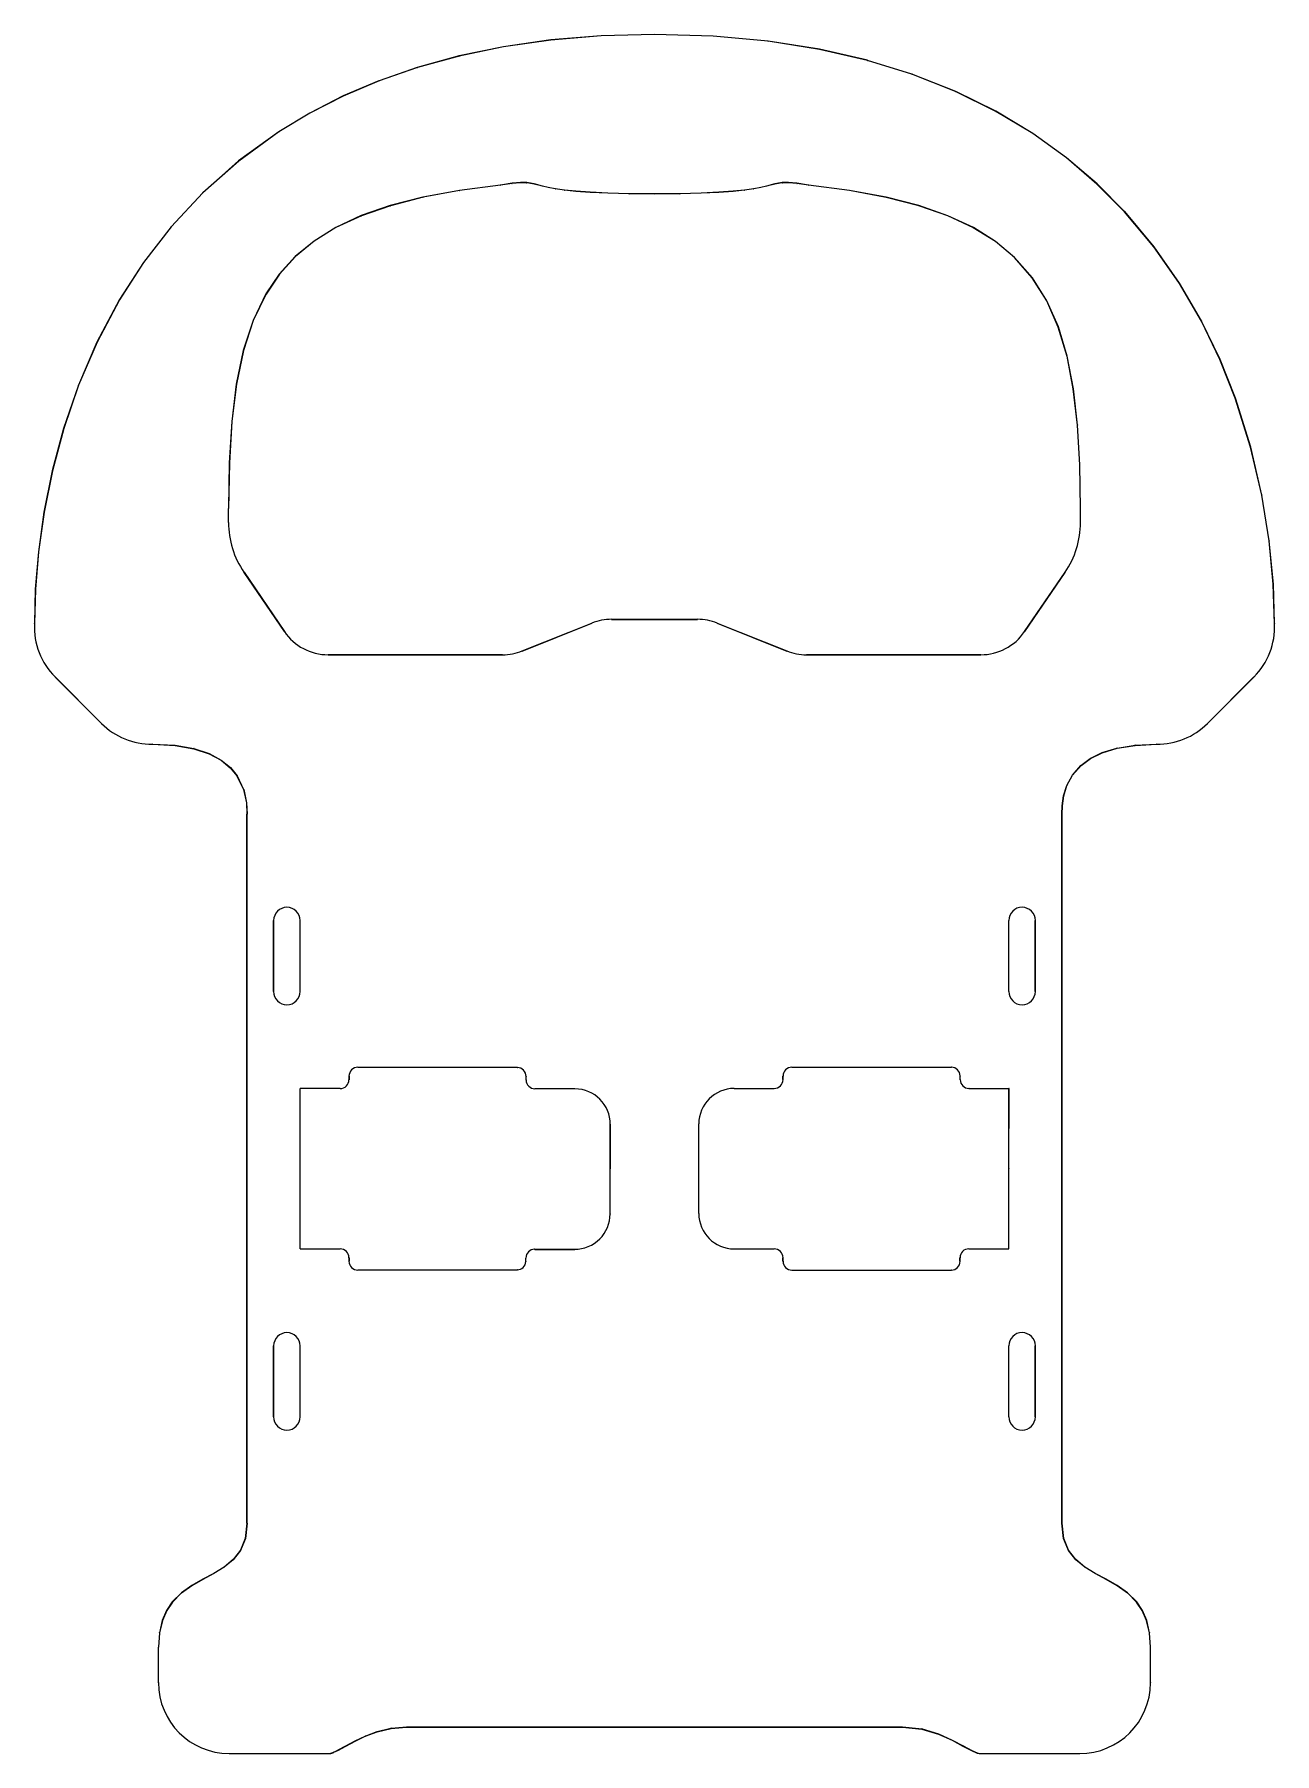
# Model space of a CAD drawing. Extents: x 69.6 to 139.6, y -158 to -61.
import ezdxf

# ---------------------------------------------------------------- set-up
doc = ezdxf.new("R2010")
doc.units = 0
doc.header["$MEASUREMENT"] = 0
doc.layers.add('BLACK', color=7, linetype='CONTINUOUS')

msp = doc.modelspace()

# ---------------------------------------------------------------- linework, layer by layer
at = {"layer": 'Black'}
for p, q in [((101.577, -61.1072), (98.7376, -61.3419)), ((104.588, -61.027), (101.577, -61.1072)), ((104.588, -61.037), (101.578, -61.1172)), ((107.898, -61.1242), (104.588, -61.027)), ((107.898, -61.1342), (104.588, -61.037)), ((96.0644, -61.7228), (93.5537, -62.2411)), ((96.0664, -61.7326), (93.5558, -62.2509)), ((98.7373, -61.342), (96.0647, -61.7227)), ((98.7387, -61.3519), (96.0661, -61.7326)), ((101.578, -61.1172), (98.7384, -61.3519)), ((110.999, -61.4183), (107.897, -61.1342)), ((111, -61.4083), (107.898, -61.1243)), ((113.899, -61.8776), (110.999, -61.4182)), ((113.9, -61.8678), (111, -61.4084)), ((116.603, -62.5009), (113.898, -61.8776)), ((116.606, -62.4911), (113.901, -61.8678)), ((91.1997, -62.8885), (89.0369, -63.6414)), ((91.203, -62.8979), (89.0402, -63.6509)), ((93.5534, -62.2412), (91.2001, -62.8884)), ((93.5561, -62.2508), (91.2027, -62.898)), ((119.119, -63.2766), (116.603, -62.5008)), ((119.122, -63.267), (116.606, -62.4912)), ((89.0366, -63.6416), (87.0164, -64.5025)), ((89.0405, -63.6507), (87.0203, -64.5117)), ((121.588, -64.253), (119.119, -63.2764)), ((121.592, -64.2437), (119.123, -63.2671)), ((87.0161, -64.5027), (85.1341, -65.4636)), ((87.0206, -64.5116), (85.1386, -65.4725)), ((123.86, -65.3744), (121.588, -64.2529)), ((123.864, -65.3655), (121.593, -64.2439)), ((85.1338, -65.4638), (83.3854, -66.5165)), ((85.1389, -65.4723), (83.3906, -66.5251)), ((125.941, -66.6271), (123.86, -65.3743)), ((125.947, -66.6185), (123.865, -65.3657)), ((83.3851, -66.5168), (81.1105, -68.164)), ((83.3909, -66.5249), (81.1163, -68.1721)), ((127.84, -67.9974), (125.941, -66.6269)), ((127.846, -67.9893), (125.947, -66.6188)), ((81.1101, -68.1643), (79.0861, -69.9588)), ((81.1167, -68.1718), (79.0927, -69.9663)), ((129.565, -69.4716), (127.84, -67.9971)), ((129.571, -69.464), (127.847, -67.9895)), ((93.5876, -69.8283), (91.5203, -70.2109)), ((93.5895, -69.8382), (91.5221, -70.2208)), ((95.8888, -69.5286), (93.5879, -69.8283)), ((95.8901, -69.5385), (93.5892, -69.8382)), ((96.5472, -69.4315), (95.8887, -69.5286)), ((96.5486, -69.4414), (95.8902, -69.5385)), ((97.0234, -69.3888), (96.5474, -69.4315)), ((97.0243, -69.3988), (96.5483, -69.4415)), ((97.3756, -69.4018), (97.0238, -69.3988)), ((97.3757, -69.3918), (97.0239, -69.3888)), ((97.7976, -69.4726), (97.3748, -69.4017)), ((97.7992, -69.4628), (97.3765, -69.3919)), ((98.269, -69.5968), (97.7971, -69.4725)), ((98.2715, -69.5872), (97.7997, -69.4629)), ((98.585, -69.6698), (98.2691, -69.5969)), ((98.5872, -69.6601), (98.2714, -69.5871)), ((98.9872, -69.7451), (98.5852, -69.6699)), ((98.9891, -69.7352), (98.587, -69.66)), ((99.5002, -69.8189), (98.9874, -69.7451)), ((99.5016, -69.809), (98.9889, -69.7352)), ((100.149, -69.8876), (99.5004, -69.8189)), ((100.15, -69.8776), (99.5015, -69.809)), ((109.675, -69.809), (109.027, -69.8776)), ((109.676, -69.8189), (109.028, -69.8876)), ((110.188, -69.7352), (109.675, -69.809)), ((110.189, -69.7451), (109.676, -69.8189)), ((110.589, -69.66), (110.187, -69.7352)), ((110.591, -69.6699), (110.189, -69.7451)), ((110.905, -69.5871), (110.589, -69.6601)), ((110.907, -69.5969), (110.592, -69.6698)), ((111.377, -69.4629), (110.905, -69.5872)), ((111.379, -69.4725), (110.908, -69.5968)), ((111.8, -69.3919), (111.377, -69.4628)), ((111.802, -69.4017), (111.379, -69.4726)), ((112.153, -69.3888), (111.801, -69.3918)), ((112.153, -69.3988), (111.801, -69.4018)), ((112.628, -69.4415), (112.152, -69.3988)), ((112.629, -69.4315), (112.153, -69.3888)), ((113.286, -69.5385), (112.628, -69.4414)), ((113.288, -69.5286), (112.629, -69.4315)), ((115.592, -69.839), (113.286, -69.5385)), ((115.593, -69.829), (113.288, -69.5286)), ((117.663, -70.2226), (115.592, -69.8389)), ((117.665, -70.2128), (115.594, -69.8291)), ((131.121, -71.036), (129.564, -69.4713)), ((131.128, -71.029), (129.571, -69.4642)), ((79.0857, -69.9591), (77.2992, -71.8773)), ((79.093, -69.9659), (77.3065, -71.8842)), ((89.6741, -70.6831), (88.0387, -71.2509)), ((89.6774, -70.6925), (88.042, -71.2604)), ((91.52, -70.211), (89.6745, -70.683)), ((91.5225, -70.2207), (89.677, -70.6927)), ((100.958, -69.9374), (100.149, -69.8776)), ((100.957, -69.9474), (100.149, -69.8876)), ((101.95, -69.9947), (100.957, -69.9474)), ((101.95, -69.9847), (100.958, -69.9374)), ((103.152, -70.0158), (101.95, -69.9847)), ((103.152, -70.0258), (101.95, -69.9947)), ((104.588, -70.027), (103.152, -70.0158)), ((104.588, -70.037), (103.152, -70.0258)), ((106.024, -70.0158), (104.588, -70.027)), ((106.024, -70.0258), (104.588, -70.037)), ((107.226, -69.9847), (106.024, -70.0158)), ((107.226, -69.9947), (106.024, -70.0258)), ((108.219, -69.9374), (107.226, -69.9847)), ((108.219, -69.9474), (107.227, -69.9947)), ((109.027, -69.8776), (108.219, -69.9374)), ((109.028, -69.8876), (108.22, -69.9474)), ((119.511, -70.6961), (117.663, -70.2226)), ((119.513, -70.6864), (117.665, -70.2129)), ((121.148, -71.2658), (119.511, -70.696)), ((121.151, -71.2563), (119.514, -70.6865)), ((88.0383, -71.2511), (86.6013, -71.9213)), ((88.0425, -71.2602), (86.6056, -71.9304)), ((122.586, -71.9383), (121.147, -71.2656)), ((122.59, -71.9292), (121.152, -71.2565)), ((132.779, -73.0134), (131.121, -71.0357)), ((132.787, -73.007), (131.129, -71.0293)), ((77.2989, -71.8777), (75.7369, -73.896)), ((77.3068, -71.8838), (75.7448, -73.9021)), ((85.3708, -72.6861), (84.3103, -73.5613)), ((85.3772, -72.6938), (84.3167, -73.569)), ((86.6008, -71.9216), (85.3714, -72.6857)), ((86.6061, -71.9301), (85.3766, -72.6942)), ((123.836, -72.72), (122.585, -71.938)), ((123.841, -72.7115), (122.59, -71.9295)), ((124.91, -73.6176), (123.835, -72.7196)), ((124.917, -73.6099), (123.842, -72.712)), ((84.3098, -73.5617), (83.4073, -74.5542)), ((84.3172, -73.5685), (83.4147, -74.5609)), ((125.915, -74.7614), (124.91, -73.617)), ((125.923, -74.7548), (124.917, -73.6104)), ((134.22, -75.0775), (132.779, -73.013)), ((134.228, -75.0717), (132.787, -73.0073)), ((75.7366, -73.8963), (74.386, -75.9911)), ((75.745, -73.9018), (74.3944, -75.9965)), ((83.4068, -74.5547), (82.651, -75.6706)), ((83.4151, -74.5604), (82.6593, -75.6762)), ((126.733, -76.0659), (125.915, -74.7607)), ((126.741, -76.0606), (125.923, -74.7554)), ((135.457, -77.2047), (134.22, -75.0771)), ((135.465, -77.1996), (134.228, -75.0721)), ((74.3857, -75.9915), (73.1119, -78.3908)), ((74.3946, -75.9962), (73.1207, -78.3955)), ((82.6507, -75.6712), (81.927, -77.169)), ((82.6597, -75.6756), (81.936, -77.1733)), ((127.38, -77.5402), (126.732, -76.0652)), ((127.389, -77.5362), (126.742, -76.0612)), ((81.9267, -77.1696), (81.3766, -78.8613)), ((81.9362, -77.1727), (81.3861, -78.8644)), ((127.873, -79.1935), (127.38, -77.5396)), ((127.883, -79.1906), (127.389, -77.5368)), ((136.503, -79.3714), (135.456, -77.2043)), ((136.512, -79.367), (135.465, -77.2)), ((73.1117, -78.3911), (72.0666, -80.8234)), ((73.1209, -78.3951), (72.0758, -80.8274)), ((81.3764, -78.8618), (80.9811, -80.7578)), ((81.3862, -78.8639), (80.9909, -80.7598)), ((128.229, -81.0347), (127.873, -79.193)), ((128.238, -81.0328), (127.883, -79.1911)), ((137.371, -81.5541), (136.502, -79.3711)), ((137.38, -81.5504), (136.512, -79.3674)), ((72.0665, -80.8238), (71.2321, -83.2563)), ((72.0759, -80.827), (71.2415, -83.2595)), ((80.9811, -80.7582), (80.7219, -82.8688)), ((80.991, -80.7594), (80.7318, -82.87)), ((128.462, -83.0729), (128.228, -81.0343)), ((128.472, -83.0717), (128.238, -81.0332)), ((138.239, -84.3178), (137.371, -81.5537)), ((138.249, -84.3148), (137.38, -81.5507)), ((71.232, -83.2566), (70.59, -85.6565)), ((71.2416, -83.2592), (70.5997, -85.6591)), ((80.7219, -82.8691), (80.5801, -85.2048)), ((80.7319, -82.8697), (80.5901, -85.2054)), ((128.59, -85.317), (128.462, -83.0726)), ((128.6, -85.3165), (128.472, -83.072)), ((138.868, -87.0205), (138.239, -84.3175)), ((138.877, -87.0182), (138.249, -84.3152)), ((80.5801, -85.205), (80.537, -87.776)), ((80.5901, -85.2052), (80.547, -87.7761)), ((128.629, -87.7761), (128.59, -85.3168)), ((128.639, -87.776), (128.6, -85.3167)), ((70.5899, -85.6568), (70.1223, -87.9913)), ((70.5997, -85.6588), (70.1321, -87.9933)), ((139.283, -89.6133), (138.868, -87.0201)), ((139.293, -89.6117), (138.877, -87.0185)), ((70.1222, -87.9916), (69.8107, -90.2278)), ((70.1321, -87.993), (69.8206, -90.2292)), ((80.537, -88.5614), (80.537, -87.7761)), ((80.547, -88.5614), (80.547, -87.7761)), ((128.629, -88.5614), (128.629, -87.7761)), ((128.639, -88.5614), (128.639, -87.7761)), ((139.513, -92.0477), (139.283, -89.613)), ((139.523, -92.0468), (139.293, -89.6121)), ((69.8107, -90.2281), (69.6371, -92.3332)), ((69.8206, -90.2289), (69.6471, -92.334)), ((81.4085, -91.3835), (83.6908, -94.7264)), ((81.4167, -91.3778), (83.6991, -94.7208)), ((125.477, -94.7208), (127.76, -91.3778)), ((125.486, -94.7264), (127.768, -91.3835)), ((139.583, -94.275), (139.513, -92.0474)), ((139.593, -94.2746), (139.523, -92.0471)), ((69.6371, -92.3335), (69.5833, -94.2747)), ((69.6471, -92.3337), (69.5932, -94.2749)), ((102.166, -94.027), (107.011, -94.027)), ((102.166, -94.037), (107.011, -94.037)), ((97.1228, -95.8128), (101.05, -94.242)), ((97.1265, -95.8221), (101.054, -94.2512)), ((108.123, -94.2512), (112.05, -95.8221)), ((108.127, -94.242), (112.054, -95.8128)), ((86.1726, -96.027), (96.0105, -96.027)), ((86.1726, -96.037), (96.0105, -96.037)), ((113.166, -96.027), (123.004, -96.027)), ((113.166, -96.037), (123.004, -96.037)), ((70.752, -97.293), (73.3717, -99.9127)), ((70.759, -97.2859), (73.3788, -99.9057)), ((135.798, -99.9057), (138.417, -97.2859)), ((135.805, -99.9127), (138.425, -97.293)), ((76.2449, -101.086), (77.5294, -101.152)), ((76.2454, -101.076), (77.5299, -101.142)), ((77.5288, -101.151), (78.5899, -101.336)), ((77.5305, -101.142), (78.5916, -101.327)), ((78.5892, -101.336), (79.4481, -101.621)), ((78.5923, -101.327), (79.4512, -101.611)), ((79.4473, -101.62), (80.1252, -101.985)), ((79.452, -101.612), (80.1299, -101.976)), ((129.187, -101.886), (129.858, -101.556)), ((129.191, -101.895), (129.863, -101.565)), ((129.859, -101.556), (130.695, -101.3)), ((129.862, -101.566), (130.698, -101.31)), ((130.696, -101.3), (131.713, -101.134)), ((130.697, -101.31), (131.715, -101.144)), ((131.714, -101.134), (132.931, -101.076)), ((131.714, -101.144), (132.932, -101.086)), ((80.1244, -101.984), (80.6426, -102.409)), ((80.1308, -101.976), (80.6489, -102.401)), ((80.6419, -102.408), (81.0215, -102.874)), ((80.6496, -102.402), (81.0292, -102.868)), ((127.861, -103.412), (128.174, -102.828)), ((128.175, -102.827), (128.66, -102.275)), ((128.183, -102.833), (128.667, -102.282)), ((128.661, -102.275), (129.186, -101.887)), ((128.667, -102.283), (129.192, -101.895)), ((81.0208, -102.873), (81.3884, -103.641)), ((81.0298, -102.869), (81.3975, -103.637)), ((81.3881, -103.64), (81.5483, -104.386)), ((81.3978, -103.638), (81.558, -104.384)), ((127.682, -103.998), (127.861, -103.413)), ((127.692, -104), (127.87, -103.416)), ((127.87, -103.417), (128.183, -102.832)), ((81.5482, -104.385), (81.5833, -105.032)), ((81.5581, -104.384), (81.5932, -105.032)), ((127.583, -105.032), (127.602, -104.549)), ((127.593, -105.032), (127.612, -104.55)), ((127.602, -104.549), (127.682, -103.998)), ((127.612, -104.55), (127.692, -104)), ((81.5833, -145.032), (81.5833, -105.032)), ((81.5933, -145.032), (81.5933, -105.032)), ((127.583, -145.032), (127.583, -105.032)), ((127.593, -145.032), (127.593, -105.032)), ((83.0833, -115.032), (83.0833, -111.032)), ((83.0933, -115.032), (83.0933, -111.032)), ((84.5833, -115.032), (84.5833, -111.032)), ((84.5933, -115.032), (84.5933, -111.032)), ((124.583, -115.032), (124.583, -111.032)), ((124.593, -115.032), (124.593, -111.032)), ((126.083, -115.032), (126.083, -111.032)), ((126.093, -115.032), (126.093, -111.032)), ((96.8434, -119.319), (87.8434, -119.306)), ((96.8434, -119.329), (87.8434, -119.316)), ((112.342, -119.301), (121.342, -119.301)), ((112.342, -119.311), (121.342, -119.311)), ((87.3377, -119.81), (87.3374, -120.01)), ((87.3477, -119.81), (87.3474, -120.01)), ((97.3373, -120.025), (97.3376, -119.825)), ((97.3473, -120.025), (97.3476, -119.825)), ((111.837, -120.006), (111.837, -119.806)), ((111.847, -120.006), (111.847, -119.806)), ((121.837, -120.006), (121.837, -119.806)), ((121.847, -120.006), (121.847, -119.806)), ((84.5833, -129.558), (84.5833, -120.506)), ((86.8416, -120.514), (84.5882, -120.511)), ((86.8416, -120.504), (84.5883, -120.501)), ((84.5933, -129.558), (84.5933, -120.506)), ((100.095, -120.524), (97.8416, -120.521)), ((100.095, -120.534), (97.8416, -120.531)), ((109.088, -120.501), (111.342, -120.501)), ((109.088, -120.511), (111.342, -120.511)), ((122.342, -120.501), (124.595, -120.501)), ((122.342, -120.511), (124.595, -120.511)), ((124.583, -125.032), (124.59, -120.506)), ((124.593, -125.032), (124.6, -120.506)), ((102.079, -127.584), (102.087, -122.532)), ((102.089, -127.584), (102.097, -122.532)), ((107.083, -127.558), (107.083, -122.506)), ((107.093, -127.558), (107.093, -122.506)), ((124.583, -129.558), (124.583, -125.032)), ((124.593, -129.558), (124.593, -125.032)), ((84.5882, -129.553), (86.8416, -129.55)), ((84.5883, -129.563), (86.8416, -129.56)), ((97.8282, -129.573), (100.082, -129.576)), ((97.8282, -129.583), (100.082, -129.586)), ((109.088, -129.553), (111.342, -129.553)), ((109.088, -129.563), (111.342, -129.563)), ((122.335, -129.55), (124.588, -129.553)), ((122.335, -129.56), (124.588, -129.563)), ((87.3374, -130.054), (87.3377, -130.254)), ((87.3474, -130.054), (87.3477, -130.254)), ((87.8434, -130.748), (96.8434, -130.735)), ((87.8434, -130.758), (96.8434, -130.745)), ((97.3221, -130.277), (97.3224, -130.077)), ((97.3321, -130.277), (97.3324, -130.077)), ((111.837, -130.258), (111.837, -130.058)), ((111.847, -130.258), (111.847, -130.058)), ((112.342, -130.753), (121.342, -130.753)), ((112.342, -130.763), (121.342, -130.763)), ((121.829, -130.254), (121.829, -130.054)), ((121.839, -130.254), (121.839, -130.054)), ((83.0833, -139.032), (83.0833, -135.032)), ((83.0933, -139.032), (83.0933, -135.032)), ((84.5833, -139.032), (84.5833, -135.032)), ((84.5933, -139.032), (84.5933, -135.032)), ((124.583, -139.032), (124.583, -135.032)), ((124.593, -139.032), (124.593, -135.032)), ((126.083, -139.032), (126.083, -135.032)), ((126.093, -139.032), (126.093, -135.032)), ((81.5833, -145.031), (81.4849, -145.892)), ((81.5932, -145.033), (81.4948, -145.893)), ((127.682, -145.893), (127.583, -145.033)), ((127.692, -145.892), (127.593, -145.031)), ((81.4852, -145.89), (81.2132, -146.563)), ((81.4945, -145.894), (81.2225, -146.567)), ((127.954, -146.567), (127.682, -145.894)), ((127.963, -146.563), (127.691, -145.89)), ((80.8038, -147.088), (80.2888, -147.51)), ((80.8102, -147.096), (80.2951, -147.518)), ((81.2139, -146.562), (80.8031, -147.089)), ((81.2218, -146.568), (80.8109, -147.095)), ((128.366, -147.095), (127.955, -146.568)), ((128.373, -147.089), (127.963, -146.562)), ((128.881, -147.518), (128.366, -147.096)), ((128.888, -147.51), (128.373, -147.088)), ((79.0858, -148.202), (78.4666, -148.554)), ((79.0907, -148.21), (78.4715, -148.563)), ((79.7051, -147.867), (79.0859, -148.201)), ((79.7098, -147.876), (79.0906, -148.21)), ((80.2893, -147.509), (79.7049, -147.867)), ((80.2946, -147.518), (79.7101, -147.876)), ((129.466, -147.876), (128.882, -147.518)), ((129.472, -147.867), (128.887, -147.509)), ((130.086, -148.21), (129.467, -147.876)), ((130.091, -148.201), (129.471, -147.867)), ((130.705, -148.563), (130.086, -148.21)), ((130.71, -148.554), (130.091, -148.202)), ((77.881, -148.967), (77.366, -149.479)), ((77.8881, -148.974), (77.373, -149.486)), ((78.4662, -148.555), (77.8817, -148.966)), ((78.4719, -148.563), (77.8874, -148.975)), ((131.289, -148.975), (130.705, -148.563)), ((131.295, -148.966), (130.71, -148.555)), ((131.803, -149.486), (131.288, -148.974)), ((131.811, -149.479), (131.295, -148.967)), ((77.0451, -149.956), (76.7985, -150.527)), ((77.0543, -149.959), (76.8077, -150.531)), ((77.3654, -149.48), (77.0455, -149.955)), ((77.3736, -149.486), (77.0538, -149.96)), ((132.123, -149.96), (131.803, -149.486)), ((132.131, -149.955), (131.811, -149.48)), ((132.369, -150.531), (132.122, -149.959)), ((132.378, -150.527), (132.131, -149.956)), ((76.6394, -151.214), (76.5833, -152.032)), ((76.6494, -151.215), (76.5932, -152.032)), ((76.7982, -150.528), (76.6395, -151.214)), ((76.808, -150.53), (76.6493, -151.216)), ((132.527, -151.216), (132.369, -150.53)), ((132.537, -151.214), (132.378, -150.528)), ((132.583, -152.032), (132.527, -151.215)), ((132.593, -152.032), (132.537, -151.214)), ((76.5833, -154.032), (76.5833, -152.032)), ((76.5933, -154.032), (76.5933, -152.032)), ((132.583, -154.032), (132.583, -152.032)), ((132.593, -154.032), (132.593, -152.032)), ((87.6891, -157.32), (88.2601, -157.046)), ((87.6934, -157.33), (88.2644, -157.055)), ((88.2605, -157.046), (88.9306, -156.791)), ((88.264, -157.055), (88.9341, -156.801)), ((88.9312, -156.791), (89.7137, -156.601)), ((88.9335, -156.801), (89.7161, -156.611)), ((89.7144, -156.601), (90.5878, -156.527)), ((89.7153, -156.611), (90.5887, -156.537)), ((90.5883, -156.527), (118.588, -156.527)), ((90.5883, -156.537), (118.588, -156.537)), ((118.588, -156.537), (119.687, -156.653)), ((118.589, -156.527), (119.688, -156.643)), ((119.686, -156.653), (120.621, -156.935)), ((119.689, -156.644), (120.624, -156.925)), ((120.62, -156.935), (121.386, -157.28)), ((120.624, -156.926), (121.391, -157.271)), ((80.5883, -158.027), (86.2615, -158.027)), ((80.5883, -158.037), (86.2615, -158.037)), ((86.2604, -158.027), (86.3179, -158.014)), ((86.2625, -158.037), (86.3201, -158.024)), ((86.3173, -158.015), (86.4809, -157.955)), ((86.3207, -158.024), (86.4843, -157.965)), ((86.4805, -157.955), (86.7414, -157.831)), ((86.4848, -157.964), (86.7457, -157.84)), ((86.7412, -157.832), (87.1594, -157.607)), ((86.7459, -157.84), (87.1642, -157.616)), ((87.1594, -157.607), (87.6888, -157.321)), ((87.1642, -157.616), (87.6936, -157.329)), ((121.386, -157.28), (122, -157.609)), ((121.391, -157.271), (122.005, -157.6)), ((122, -157.609), (122.488, -157.87)), ((122.005, -157.6), (122.493, -157.861)), ((122.489, -157.87), (122.802, -158.007)), ((122.493, -157.861), (122.806, -157.998)), ((122.802, -158.007), (122.914, -158.037)), ((122.805, -157.998), (122.916, -158.027)), ((122.915, -158.027), (128.588, -158.027)), ((122.915, -158.037), (128.588, -158.037))]:
    msp.add_line(p, q, dxfattribs=at)
for centre, radius, start, end in [((101.577, -61.1122), 0.005, 451.525, 631.525), ((101.577, -61.1122), 0.005, 274.726, 454.726), ((104.588, -61.032), 0.005, 448.317, 628.317), ((104.588, -61.032), 0.005, 271.525, 451.525), ((96.0654, -61.7277), 0.005, 458.109, 638.109), ((96.0654, -61.7277), 0.005, 281.664, 461.664), ((98.738, -61.3469), 0.005, 454.726, 634.726), ((98.738, -61.3469), 0.005, 278.109, 458.109), ((107.898, -61.1292), 0.005, 444.768, 624.768), ((107.898, -61.1292), 0.005, 268.317, 448.317), ((110.999, -61.4133), 0.005, 440.999, 620.999), ((110.999, -61.4133), 0.005, 264.768, 444.768), ((113.899, -61.8727), 0.005, 437.024, 617.024), ((113.899, -61.8727), 0.005, 260.999, 440.999), ((91.2014, -62.8932), 0.005, 465.378, 645.378), ((91.2014, -62.8932), 0.005, 289.194, 469.194), ((93.5547, -62.246), 0.005, 461.664, 641.664), ((93.5547, -62.246), 0.005, 285.378, 465.378), ((116.604, -62.496), 0.005, 432.865, 612.865), ((116.604, -62.496), 0.005, 257.024, 437.024), ((89.0385, -63.6462), 0.005, 469.194, 649.194), ((89.0385, -63.6462), 0.005, 293.083, 473.083), ((119.121, -63.2718), 0.005, 428.423, 608.423), ((119.121, -63.2718), 0.005, 252.865, 432.865), ((87.0184, -64.5071), 0.005, 473.083, 653.083), ((87.0184, -64.5071), 0.005, 297.048, 477.048), ((121.59, -64.2484), 0.005, 423.726, 603.726), ((121.59, -64.2484), 0.005, 248.423, 428.423), ((85.1363, -65.468), 0.005, 477.048, 657.048), ((85.1363, -65.468), 0.005, 301.054, 481.054), ((123.862, -65.37), 0.005, 418.96, 598.96), ((123.862, -65.37), 0.005, 243.726, 423.726), ((83.388, -66.5208), 0.005, 481.054, 661.054), ((83.388, -66.5208), 0.005, 305.911, 485.911), ((125.944, -66.6228), 0.005, 414.187, 594.187), ((125.944, -66.6228), 0.005, 238.96, 418.96), ((81.1134, -68.168), 0.005, 485.911, 665.911), ((81.1134, -68.168), 0.005, 311.561, 491.561), ((127.843, -67.9933), 0.005, 409.467, 589.467), ((127.843, -67.9933), 0.005, 234.187, 414.187), ((93.5886, -69.8333), 0.005, 457.421, 637.421), ((93.5886, -69.8333), 0.005, 280.485, 460.485), ((95.8895, -69.5336), 0.005, 458.387, 638.387), ((95.8895, -69.5336), 0.005, 277.421, 457.421), ((96.5479, -69.4365), 0.005, 455.123, 635.123), ((96.5479, -69.4365), 0.005, 278.387, 458.387), ((97.0238, -69.3938), 0.005, 449.515, 629.515), ((97.0238, -69.3938), 0.005, 275.123, 455.123), ((97.3757, -69.3968), 0.005, 440.481, 620.481), ((97.3757, -69.3968), 0.005, 269.515, 449.515), ((97.7984, -69.4677), 0.005, 435.241, 615.241), ((97.7984, -69.4677), 0.005, 260.481, 440.481), ((98.2702, -69.592), 0.005, 436.996, 616.996), ((98.2702, -69.592), 0.005, 255.241, 435.241), ((98.5861, -69.6649), 0.005, 439.404, 619.404), ((98.5861, -69.6649), 0.005, 256.996, 436.996), ((98.9881, -69.7402), 0.005, 441.812, 621.812), ((98.9881, -69.7402), 0.005, 259.404, 439.404), ((99.5009, -69.8139), 0.005, 443.954, 623.954), ((99.5009, -69.8139), 0.005, 261.812, 441.812), ((109.676, -69.8139), 0.005, 458.188, 638.188), ((109.676, -69.8139), 0.005, 276.046, 456.046), ((110.188, -69.7402), 0.005, 460.596, 640.596), ((110.188, -69.7402), 0.005, 278.188, 458.188), ((110.59, -69.6649), 0.005, 463.004, 643.004), ((110.59, -69.6649), 0.005, 280.596, 460.596), ((110.906, -69.592), 0.005, 464.759, 644.759), ((110.906, -69.592), 0.005, 283.004, 463.004), ((111.378, -69.4677), 0.005, 459.519, 639.519), ((111.378, -69.4677), 0.005, 284.759, 464.759), ((111.801, -69.3968), 0.005, 450.485, 630.485), ((111.801, -69.3968), 0.005, 279.519, 459.519), ((112.153, -69.3938), 0.005, 444.877, 624.877), ((112.153, -69.3938), 0.005, 270.485, 450.485), ((112.629, -69.4365), 0.005, 441.613, 621.613), ((112.629, -69.4365), 0.005, 264.877, 444.877), ((113.287, -69.5336), 0.005, 442.576, 622.576), ((113.287, -69.5336), 0.005, 261.613, 441.613), ((115.593, -69.834), 0.005, 439.504, 619.504), ((115.593, -69.834), 0.005, 262.576, 442.576), ((129.568, -69.4678), 0.005, 404.857, 584.857), ((129.568, -69.4678), 0.005, 229.467, 409.467), ((79.0894, -69.9625), 0.005, 491.561, 671.561), ((79.0894, -69.9625), 0.005, 317.036, 497.036), ((89.6757, -70.6878), 0.005, 464.345, 644.345), ((89.6757, -70.6878), 0.005, 289.148, 469.148), ((91.5212, -70.2159), 0.005, 460.485, 640.485), ((91.5212, -70.2159), 0.005, 284.345, 464.345), ((100.149, -69.8826), 0.005, 445.766, 625.766), ((100.149, -69.8826), 0.005, 263.954, 443.954), ((100.957, -69.9424), 0.005, 447.272, 627.272), ((100.957, -69.9424), 0.005, 265.766, 445.766), ((101.95, -69.9897), 0.005, 448.518, 628.518), ((101.95, -69.9897), 0.005, 267.272, 447.272), ((103.152, -70.0208), 0.005, 449.554, 629.554), ((103.152, -70.0208), 0.005, 268.518, 448.518), ((104.588, -70.032), 0.005, 450.446, 630.446), ((104.588, -70.032), 0.005, 269.554, 449.554), ((106.024, -70.0208), 0.005, 451.482, 631.482), ((106.024, -70.0208), 0.005, 270.446, 450.446), ((107.226, -69.9897), 0.005, 452.728, 632.728), ((107.226, -69.9897), 0.005, 271.482, 451.482), ((108.219, -69.9424), 0.005, 454.234, 634.234), ((108.219, -69.9424), 0.005, 272.728, 452.728), ((109.027, -69.8826), 0.005, 456.046, 636.046), ((109.027, -69.8826), 0.005, 274.234, 454.234), ((117.664, -70.2177), 0.005, 435.631, 615.631), ((117.664, -70.2177), 0.005, 259.504, 439.504), ((119.512, -70.6912), 0.005, 430.811, 610.811), ((119.512, -70.6912), 0.005, 255.631, 435.631), ((88.0404, -71.2557), 0.005, 469.148, 649.148), ((88.0404, -71.2557), 0.005, 295.004, 475.004), ((121.15, -71.2611), 0.005, 424.933, 604.933), ((121.15, -71.2611), 0.005, 250.811, 430.811), ((131.125, -71.0325), 0.005, 399.977, 579.977), ((131.125, -71.0325), 0.005, 224.857, 404.857), ((77.3029, -71.8808), 0.005, 497.036, 677.036), ((77.3029, -71.8808), 0.005, 322.262, 502.262), ((85.374, -72.6899), 0.005, 481.86, 661.86), ((85.374, -72.6899), 0.005, 309.533, 489.533), ((86.6035, -71.9258), 0.005, 475.004, 655.004), ((86.6035, -71.9258), 0.005, 301.86, 481.86), ((122.588, -71.9337), 0.005, 417.984, 597.984), ((122.588, -71.9337), 0.005, 244.933, 424.933), ((123.838, -72.7158), 0.005, 410.133, 590.133), ((123.838, -72.7158), 0.005, 237.984, 417.984), ((84.3135, -73.5651), 0.005, 489.533, 669.533), ((84.3135, -73.5651), 0.005, 317.715, 497.715), ((124.914, -73.6137), 0.005, 401.294, 581.294), ((124.914, -73.6137), 0.005, 230.133, 410.133), ((132.783, -73.0102), 0.005, 394.916, 574.916), ((132.783, -73.0102), 0.005, 219.977, 399.977), ((75.7408, -73.8991), 0.005, 502.262, 682.262), ((75.7408, -73.8991), 0.005, 327.187, 507.187), ((83.411, -74.5576), 0.005, 497.715, 677.715), ((83.411, -74.5576), 0.005, 325.889, 505.889), ((125.919, -74.7581), 0.005, 392.085, 572.085), ((125.919, -74.7581), 0.005, 221.294, 401.294), ((134.224, -75.0746), 0.005, 390.176, 570.176), ((134.224, -75.0746), 0.005, 214.916, 394.916), ((74.3902, -75.9938), 0.005, 507.187, 687.187), ((74.3902, -75.9938), 0.005, 332.034, 512.034), ((82.6552, -75.6734), 0.005, 505.889, 685.889), ((82.6552, -75.6734), 0.005, 334.21, 514.21), ((126.737, -76.0632), 0.005, 383.706, 563.706), ((126.737, -76.0632), 0.005, 212.085, 392.085), ((81.9315, -77.1711), 0.005, 514.21, 694.21), ((81.9315, -77.1711), 0.005, 341.985, 521.985), ((127.385, -77.5382), 0.005, 376.611, 556.611), ((127.385, -77.5382), 0.005, 203.706, 383.706), ((135.461, -77.2021), 0.005, 385.768, 565.768), ((135.461, -77.2021), 0.005, 210.176, 390.176), ((73.1163, -78.3931), 0.005, 512.034, 692.034), ((73.1163, -78.3931), 0.005, 336.749, 516.749), ((81.3813, -78.8628), 0.005, 521.985, 701.985), ((81.3813, -78.8628), 0.005, 348.223, 528.223), ((127.878, -79.1921), 0.005, 370.922, 550.922), ((127.878, -79.1921), 0.005, 196.611, 376.611), ((136.507, -79.3692), 0.005, 381.69, 561.69), ((136.507, -79.3692), 0.005, 205.768, 385.768), ((72.0712, -80.8254), 0.005, 516.749, 696.749), ((72.0712, -80.8254), 0.005, 341.067, 521.067), ((80.986, -80.7588), 0.005, 353, 533), ((80.986, -80.7588), 0.005, 528.223, 708.223), ((128.233, -81.0338), 0.005, 366.539, 546.539), ((128.233, -81.0338), 0.005, 190.922, 370.922), ((137.375, -81.5522), 0.005, 377.444, 557.444), ((137.375, -81.5522), 0.005, 201.69, 381.69), ((71.2368, -83.2579), 0.005, 521.067, 701.067), ((71.2368, -83.2579), 0.005, 345.025, 525.025), ((80.7269, -82.8694), 0.005, 356.527, 536.527), ((80.7269, -82.8694), 0.005, 533, 713), ((128.467, -83.0723), 0.005, 363.271, 543.271), ((128.467, -83.0723), 0.005, 186.539, 366.539), ((138.244, -84.3163), 0.005, 373.092, 553.092), ((138.244, -84.3163), 0.005, 197.444, 377.444), ((80.5851, -85.2051), 0.005, 359.04, 539.04), ((80.5851, -85.2051), 0.005, 536.527, 716.527), ((128.595, -85.3167), 0.005, 360.912, 540.912), ((128.595, -85.3167), 0.005, 183.271, 363.271), ((70.5948, -85.6578), 0.005, 525.025, 705.025), ((70.5948, -85.6578), 0.005, 348.672, 528.672), ((138.872, -87.0193), 0.005, 369.106, 549.106), ((138.872, -87.0193), 0.005, 193.092, 373.092), ((70.1272, -87.9923), 0.005, 352.069, 532.069), ((70.1272, -87.9923), 0.005, 528.672, 708.672), ((80.542, -87.7761), 0.005, 360, 540), ((80.542, -87.7761), 0.005, 539.04, 719.04), ((128.634, -87.7761), 0.005, 360, 540), ((128.634, -87.7761), 0.005, 180.912, 360.912), ((80.542, -88.5614), 0.005, 180, 360), ((85.5421, -88.5614), 5.0001, -180, -145.7), ((123.634, -88.5614), 5.0001, -34.322, -0.022017), ((128.634, -88.5614), 0.005, 180, 360), ((139.288, -89.6125), 0.005, 365.387, 545.387), ((139.288, -89.6125), 0.005, 189.106, 369.106), ((69.8157, -90.2285), 0.005, 355.286, 535.286), ((69.8157, -90.2285), 0.005, 532.069, 712.069), ((81.4126, -91.3806), 0.005, 34.3224, 214.322), ((127.764, -91.3806), 0.005, 325.678, 505.678), ((139.518, -92.0472), 0.005, 361.814, 541.814), ((139.518, -92.0472), 0.005, 185.387, 365.387), ((69.6421, -92.3336), 0.005, 358.412, 538.412), ((69.6421, -92.3336), 0.005, 535.286, 715.286), ((102.166, -97.0321), 3.0001, 90.0004, 111.7), ((102.166, -94.032), 0.005, 90, 270), ((107.011, -94.032), 0.005, 270, 450), ((107.01, -97.0321), 3.0001, 68.1989, 89.8989), ((69.5883, -94.2748), 0.005, 538.412, 718.412), ((73.5839, -94.461), 4, 177.331, 224.931), ((83.6949, -94.7236), 0.005, 214.322, 394.322), ((86.1726, -93.032), 3, -145.677, -90.0771), ((101.052, -94.2466), 0.005, 291.801, 471.801), ((108.125, -94.2466), 0.005, 68.1986, 248.199), ((123.004, -93.032), 3, -89.9996, -34.3996), ((125.482, -94.7236), 0.005, 145.678, 325.678), ((135.593, -94.461), 4, -44.9999, 2.60007), ((139.588, -94.2748), 0.005, 181.814, 361.814), ((86.1726, -96.032), 0.005, 90, 270), ((96.0105, -93.0319), 3.0001, -89.9997, -68.2997), ((96.0105, -96.032), 0.005, 270, 450), ((97.1247, -95.8175), 0.005, 111.801, 291.801), ((112.052, -95.8175), 0.005, 248.199, 428.199), ((113.166, -93.0319), 3.0001, -111.801, -90.101), ((113.166, -96.032), 0.005, 90, 270), ((123.004, -96.032), 0.005, 270, 450), ((70.7555, -97.2895), 0.005, 45, 225), ((138.421, -97.2895), 0.005, 315, 495), ((73.3752, -99.9092), 0.005, 225, 405), ((76.2037, -97.0807), 4.0001, -135, -89.4996), ((132.973, -97.0807), 4.0001, -90.5936, -45.0936), ((135.801, -99.9092), 0.005, 135, 315), ((76.2451, -101.081), 0.005, 87.0596, 267.06), ((77.5296, -101.147), 0.005, 80.1129, 260.113), ((77.5296, -101.147), 0.005, 267.06, 447.06), ((78.5908, -101.331), 0.005, 71.6783, 251.678), ((78.5908, -101.331), 0.005, 260.113, 440.113), ((79.4497, -101.616), 0.005, 61.7409, 241.741), ((79.4497, -101.616), 0.005, 251.678, 431.678), ((129.861, -101.561), 0.005, 107.029, 287.029), ((129.861, -101.561), 0.005, 296.171, 476.171), ((130.696, -101.305), 0.005, 99.2408, 279.241), ((130.696, -101.305), 0.005, 287.029, 467.029), ((131.714, -101.139), 0.005, 92.7662, 272.766), ((131.714, -101.139), 0.005, 279.241, 459.241), ((132.931, -101.081), 0.005, 272.766, 452.766), ((80.1276, -101.98), 0.005, 50.6481, 230.648), ((80.1276, -101.98), 0.005, 241.741, 421.741), ((80.6457, -102.405), 0.005, 39.1731, 219.173), ((80.6457, -102.405), 0.005, 230.648, 410.648), ((128.179, -102.83), 0.005, 138.662, 318.662), ((128.179, -102.83), 0.005, 331.809, 511.809), ((128.664, -102.279), 0.005, 126.436, 306.436), ((128.664, -102.279), 0.005, 318.662, 498.662), ((129.189, -101.891), 0.005, 116.171, 296.171), ((129.189, -101.891), 0.005, 306.436, 486.436), ((81.0253, -102.871), 0.005, 25.5772, 205.577), ((81.0253, -102.871), 0.005, 219.173, 399.173), ((81.393, -103.639), 0.005, 12.1271, 192.127), ((81.393, -103.639), 0.005, 205.577, 385.577), ((127.865, -103.415), 0.005, 151.809, 331.809), ((127.865, -103.415), 0.005, 343.019, 523.019), ((81.5531, -104.385), 0.005, 3.10392, 183.104), ((81.5531, -104.385), 0.005, 192.127, 372.127), ((127.607, -104.549), 0.005, 357.796, 537.796), ((127.607, -104.549), 0.005, 171.711, 351.711), ((127.687, -103.999), 0.005, 163.019, 343.019), ((127.687, -103.999), 0.005, 351.711, 531.711), ((81.5883, -105.032), 0.005, 360, 540), ((81.5883, -105.032), 0.005, 183.104, 363.104), ((127.588, -105.032), 0.005, 360, 540), ((127.588, -105.032), 0.005, 177.796, 357.796), ((83.8383, -111.033), 0.75, 0.045684, 179.946), ((125.338, -111.032), 0.75, 0, 179.9), ((83.0883, -111.032), 0.005, 360, 540), ((84.5883, -111.032), 0.005, 360, 540), ((124.588, -111.032), 0.005, 360, 540), ((126.088, -111.032), 0.005, 360, 540), ((83.0883, -115.032), 0.005, 180, 360), ((83.8383, -115.031), 0.75, -179.954, -0.054316), ((84.5883, -115.032), 0.005, 180, 360), ((124.588, -115.032), 0.005, 180, 360), ((125.338, -115.032), 0.75, 180, 359.9), ((126.088, -115.032), 0.005, 180, 360), ((87.8427, -119.811), 0.5001, 89.9231, 179.823), ((87.8434, -119.311), 0.005, 449.915, 629.915), ((96.8434, -119.324), 0.005, 269.915, 449.915), ((112.342, -119.806), 0.5001, 90.0082, 179.908), ((112.342, -119.306), 0.005, 90, 270), ((121.342, -119.306), 0.005, 270, 450), ((121.342, -119.806), 0.5, 0, 89.9), ((86.8424, -120.009), 0.5, -90.0849, -0.084913), ((87.3424, -120.01), 0.005, 539.915, 719.915), ((87.3427, -119.81), 0.005, 359.915, 539.915), ((96.8426, -119.824), 0.5, -0.085027, 89.915), ((97.3423, -120.025), 0.005, 179.915, 359.915), ((97.3426, -119.825), 0.005, 359.915, 539.915), ((97.8424, -120.026), 0.5001, 179.923, 269.823), ((111.342, -120.006), 0.5001, -89.9918, -0.091751), ((111.842, -119.806), 0.005, 360, 540), ((111.842, -120.006), 0.005, 180, 360), ((121.842, -119.806), 0.005, 360, 540), ((121.842, -120.006), 0.005, 180, 360), ((122.342, -120.006), 0.5001, -179.992, -90.0919), ((84.5883, -120.506), 0.005, 360, 540), ((84.5883, -120.506), 0.005, 449.915, 629.915), ((86.8416, -120.509), 0.005, 269.915, 449.915), ((97.8416, -120.526), 0.005, 449.915, 629.915), ((100.095, -120.529), 0.005, 269.915, 449.915), ((100.092, -122.529), 2, -0.084941, 89.8151), ((109.088, -122.506), 2, 90, 179.9), ((109.088, -120.506), 0.005, 90, 270), ((111.342, -120.506), 0.005, 270, 450), ((122.342, -120.506), 0.005, 90, 270), ((124.595, -120.506), 0.005, 359.915, 539.915), ((124.595, -120.506), 0.005, 270, 450), ((102.092, -122.532), 0.005, 359.915, 539.915), ((107.088, -122.506), 0.005, 360, 540), ((124.588, -125.032), 0.005, 360, 540), ((124.588, -125.032), 0.005, 179.915, 359.915), ((100.084, -127.581), 2, -90.085, -0.08497), ((102.084, -127.584), 0.005, 179.915, 359.915), ((107.088, -127.558), 0.005, 180, 360), ((109.088, -127.558), 2, 180, 269.9), ((84.5883, -129.558), 0.005, 90.085, 270.085), ((84.5883, -129.558), 0.005, 180, 360), ((86.8416, -129.555), 0.005, 270.085, 450.085), ((86.8424, -130.055), 0.5, 0.084912, 89.9849), ((97.8274, -130.078), 0.5, 89.915, 179.915), ((97.8282, -129.578), 0.005, 89.915, 269.915), ((100.082, -129.581), 0.005, 269.915, 449.915), ((109.088, -129.558), 0.005, 90, 270), ((111.342, -129.558), 0.005, 270, 450), ((111.342, -130.058), 0.5, 0, 89.9), ((122.334, -130.055), 0.5, 89.9149, 179.915), ((122.335, -129.555), 0.005, 89.915, 269.915), ((124.588, -129.558), 0.005, 180, 360), ((124.588, -129.558), 0.005, 269.915, 449.915), ((87.3424, -130.054), 0.005, 0.085084, 180.085), ((87.3427, -130.254), 0.005, 180.085, 360.085), ((87.8427, -130.253), 0.5001, -179.907, -90.0069), ((87.8434, -130.753), 0.005, 90.085, 270.085), ((96.8284, -130.24), 0.5001, -88.2862, -4.28618), ((96.8434, -130.74), 0.005, 270.085, 450.085), ((97.3271, -130.277), 0.005, 179.915, 359.915), ((97.3274, -130.077), 0.005, 359.915, 539.915), ((111.842, -130.058), 0.005, 360, 540), ((111.842, -130.258), 0.005, 180, 360), ((112.342, -130.258), 0.5001, -179.992, -90.0918), ((112.342, -130.758), 0.005, 90, 270), ((121.334, -130.258), 0.5001, -89.1061, 0.393944), ((121.342, -130.758), 0.005, 270, 450), ((121.834, -130.054), 0.005, 359.915, 539.915), ((121.834, -130.254), 0.005, 179.915, 359.915), ((83.8383, -135.033), 0.75, 0.045684, 179.946), ((125.338, -135.032), 0.75, 0, 179.9), ((83.0883, -135.032), 0.005, 360, 540), ((84.5883, -135.032), 0.005, 360, 540), ((124.588, -135.032), 0.005, 360, 540), ((126.088, -135.032), 0.005, 360, 540), ((83.0883, -139.032), 0.005, 180, 360), ((83.8383, -139.031), 0.75, -179.954, -0.054316), ((84.5883, -139.032), 0.005, 180, 360), ((124.588, -139.032), 0.005, 180, 360), ((125.338, -139.032), 0.75, 180, 359.9), ((126.088, -139.032), 0.005, 180, 360), ((81.5883, -145.032), 0.005, 353.476, 533.476), ((81.5883, -145.032), 0.005, 180, 360), ((127.588, -145.032), 0.005, 366.524, 546.524), ((127.588, -145.032), 0.005, 180, 360), ((81.4899, -145.892), 0.005, 533.476, 713.476), ((81.4899, -145.892), 0.005, 337.993, 517.993), ((127.687, -145.892), 0.005, 382.007, 562.007), ((127.687, -145.892), 0.005, 186.524, 366.524), ((80.807, -147.092), 0.005, 502.045, 682.045), ((80.807, -147.092), 0.005, 309.305, 489.305), ((81.2179, -146.565), 0.005, 517.993, 697.993), ((81.2179, -146.565), 0.005, 322.045, 502.045), ((127.959, -146.565), 0.005, 397.955, 577.955), ((127.959, -146.565), 0.005, 202.007, 382.007), ((128.37, -147.092), 0.005, 410.695, 590.695), ((128.37, -147.092), 0.005, 217.955, 397.955), ((79.0883, -148.206), 0.005, 478.387, 658.387), ((79.0883, -148.206), 0.005, 299.669, 479.669), ((79.7075, -147.871), 0.005, 481.458, 661.458), ((79.7075, -147.871), 0.005, 298.387, 478.387), ((80.292, -147.514), 0.005, 489.305, 669.305), ((80.292, -147.514), 0.005, 301.458, 481.458), ((128.885, -147.514), 0.005, 418.542, 598.542), ((128.885, -147.514), 0.005, 230.695, 410.695), ((129.469, -147.871), 0.005, 421.613, 601.613), ((129.469, -147.871), 0.005, 238.542, 418.542), ((130.088, -148.206), 0.005, 420.331, 600.331), ((130.088, -148.206), 0.005, 241.613, 421.613), ((77.8845, -148.971), 0.005, 485.176, 665.176), ((77.8845, -148.971), 0.005, 314.843, 494.843), ((78.469, -148.559), 0.005, 479.669, 659.669), ((78.469, -148.559), 0.005, 305.176, 485.176), ((130.707, -148.559), 0.005, 414.824, 594.824), ((130.707, -148.559), 0.005, 240.331, 420.331), ((131.292, -148.971), 0.005, 405.157, 585.157), ((131.292, -148.971), 0.005, 234.824, 414.824), ((77.0497, -149.958), 0.005, 506.03, 686.03), ((77.0497, -149.958), 0.005, 336.663, 516.663), ((77.3695, -149.483), 0.005, 494.843, 674.843), ((77.3695, -149.483), 0.005, 326.03, 506.03), ((131.807, -149.483), 0.005, 393.97, 573.97), ((131.807, -149.483), 0.005, 225.157, 405.157), ((132.127, -149.958), 0.005, 383.337, 563.337), ((132.127, -149.958), 0.005, 213.97, 393.97), ((76.6444, -151.215), 0.005, 356.069, 536.069), ((76.6444, -151.215), 0.005, 526.97, 706.97), ((76.8031, -150.529), 0.005, 516.663, 696.663), ((76.8031, -150.529), 0.005, 346.97, 526.97), ((132.373, -150.529), 0.005, 373.03, 553.03), ((132.373, -150.529), 0.005, 203.337, 383.337), ((132.532, -151.215), 0.005, 363.931, 543.931), ((132.532, -151.215), 0.005, 193.03, 373.03), ((76.5883, -152.032), 0.005, 360, 540), ((76.5883, -152.032), 0.005, 536.069, 716.069), ((132.588, -152.032), 0.005, 360, 540), ((132.588, -152.032), 0.005, 183.931, 363.931), ((76.5883, -154.032), 0.005, 180, 360), ((80.5883, -154.032), 4, 180, 269.9), ((128.588, -154.032), 4, -90, -0.099986), ((132.588, -154.032), 0.005, 180, 360), ((88.2622, -157.05), 0.005, 110.778, 290.778), ((88.2622, -157.05), 0.005, 295.681, 475.681), ((88.9324, -156.796), 0.005, 103.668, 283.668), ((88.9324, -156.796), 0.005, 290.778, 470.778), ((89.7149, -156.606), 0.005, 94.8326, 274.833), ((89.7149, -156.606), 0.005, 283.668, 463.668), ((90.5883, -156.532), 0.005, 90, 270), ((90.5883, -156.532), 0.005, 274.833, 454.833), ((118.588, -156.532), 0.005, 83.9613, 263.961), ((118.588, -156.532), 0.005, 270, 450), ((119.688, -156.648), 0.005, 73.226, 253.226), ((119.688, -156.648), 0.005, 263.961, 443.961), ((120.622, -156.93), 0.005, 65.7488, 245.749), ((120.622, -156.93), 0.005, 253.226, 433.226), ((80.5883, -158.032), 0.005, 90, 270), ((86.2615, -158.032), 0.005, 102.501, 282.501), ((86.2615, -158.032), 0.005, 270, 450), ((86.319, -158.019), 0.005, 109.974, 289.974), ((86.319, -158.019), 0.005, 282.501, 462.501), ((86.4826, -157.96), 0.005, 115.389, 295.389), ((86.4826, -157.96), 0.005, 289.974, 469.974), ((86.7436, -157.836), 0.005, 118.261, 298.261), ((86.7436, -157.836), 0.005, 295.389, 475.389), ((87.1618, -157.611), 0.005, 118.389, 298.389), ((87.1618, -157.611), 0.005, 298.261, 478.261), ((87.6912, -157.325), 0.005, 115.681, 295.681), ((87.6912, -157.325), 0.005, 298.389, 478.389), ((121.389, -157.275), 0.005, 61.8022, 241.802), ((121.389, -157.275), 0.005, 245.749, 425.749), ((122.002, -157.604), 0.005, 61.8917, 241.892), ((122.002, -157.604), 0.005, 241.802, 421.802), ((122.491, -157.865), 0.005, 66.3313, 246.331), ((122.491, -157.865), 0.005, 241.892, 421.892), ((122.804, -158.002), 0.005, 75.0851, 255.085), ((122.804, -158.002), 0.005, 246.331, 426.331), ((122.915, -158.032), 0.005, 90, 270), ((122.915, -158.032), 0.005, 255.085, 435.085), ((128.588, -158.032), 0.005, 270, 450)]:
    msp.add_arc(centre, radius, start, end, dxfattribs=at)

doc.saveas('drawing.dxf')
